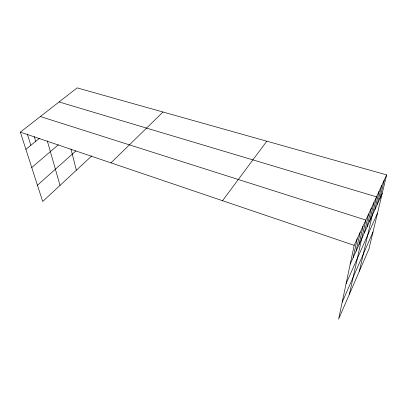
<?xml version="1.0" encoding="UTF-8"?>
<svg xmlns="http://www.w3.org/2000/svg" width="407" height="407" viewBox="0 0 407 407"><rect width="100%" height="100%" fill="white"/><g stroke="black" fill="none" stroke-linecap="round" stroke-linejoin="round"><path stroke-width="0.61" d="M386.65 174.893L354.171 245.35L338.609 319.124L368.91 249.12L386.65 174.893L77.137 87.876L20.35 132.127L42.689 201.501L91.768 155.917M353.169 257.58L357.183 238.807M356.064 251.195L360.134 232.417M358.898 244.948L363.013 226.165M349.379 294.246L365.832 220.05L40.354 116.539M364.382 232.84L368.594 214.062M367.043 226.974L371.296 208.206M369.648 221.225L373.936 202.467M359.361 271.184L376.526 196.851L59.071 101.954M374.776 209.91L379.136 191.188M377.299 204.345L381.695 185.643M379.772 198.886L384.198 180.209M342.17 302.248L373.021 231.934M346.103 283.593L377.528 213.075M350.213 264.102L382.193 193.539M222.543 200.702L266.804 141.198M110.974 162.861L163.004 112.017M37.449 185.231L75.992 150.824M31.746 167.521L58.364 144.785M25.89 149.338L39.545 138.207M20.35 132.127L354.171 245.35M27.33 134.051L30.846 145.299M34.28 136.604L35.714 141.331M47.309 140.903L60.017 185.404M70.971 148.998L76.343 170.243"/></g></svg>
